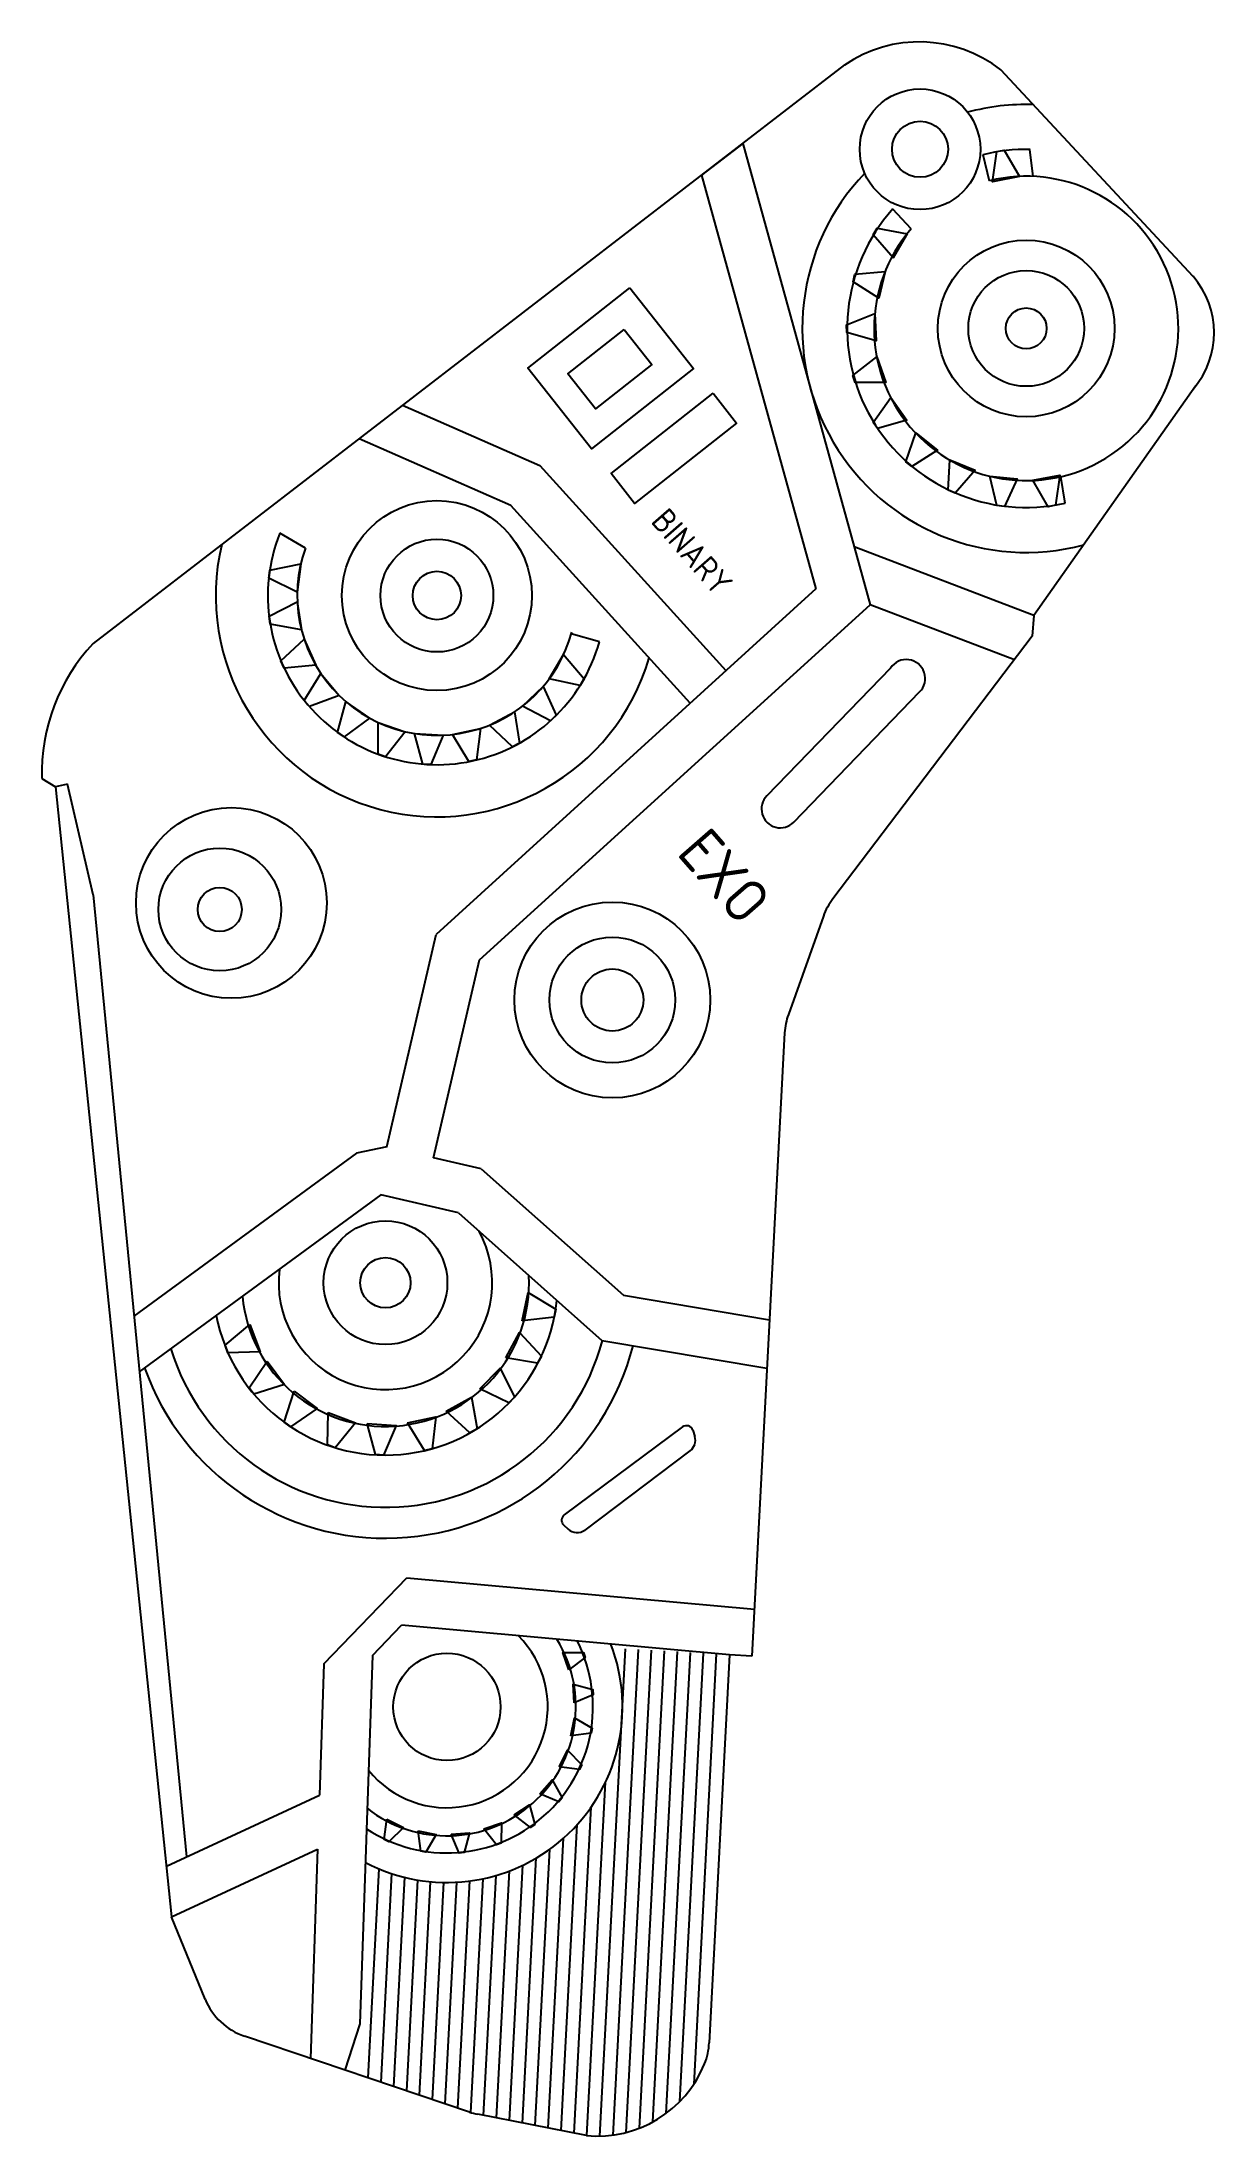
# Model space of a CAD drawing. Header units: inches. Extents: x 126 to 216, y 4 to 165.
import ezdxf

# ---------------------------------------------------------------- set-up
doc = ezdxf.new("R2010")
doc.units = ezdxf.units.IN
doc.header["$MEASUREMENT"] = 0
doc.styles.get("Standard").update_dxf_attribs({"font": 'arial.ttf'})

msp = doc.modelspace()

# ---------------------------------------------------------------- linework, layer by layer
for p, q in [((187.88, 163.08), (130.2, 118.68)), ((214.64, 146.86), (199.88, 162.71)), ((180.07, 157.06), (176.9, 154.63)), ((180.07, 157.06), (188.63, 126.09)), ((198.5, 156.2), (199, 154.2)), ((202.37, 154.53), (202.12, 156.6)), ((176.9, 154.63), (185.68, 122.87)), ((192.99, 150.5), (191.6, 152.02)), ((214.84, 138.44), (202.41, 120.82)), ((153.96, 136.97), (164.48, 132.35)), ((162.27, 129.28), (150.61, 134.39)), ((164.48, 132.35), (178.78, 116.6)), ((204.82, 129.45), (204.5, 131.49)), ((176.04, 114.11), (162.27, 129.28)), ((146.5, 126.01), (144.53, 127.15)), ((202.41, 120.82), (188.63, 126.09)), ((188.63, 126.09), (189.85, 121.66)), ((185.68, 122.87), (156.53, 96.35)), ((159.87, 94.39), (189.85, 121.66)), ((200.92, 117.43), (189.85, 121.66)), ((202.41, 120.82), (202.3, 119.24)), ((169.07, 118.8), (166.91, 119.42)), ((202.3, 119.24), (186.99, 99.09)), ((126.27, 108.33), (127.3, 107.69)), ((127.3, 107.69), (136.22, 20.96)), ((128.24, 107.88), (127.31, 107.67)), ((130.19, 99.4), (128.24, 107.88)), ((130.19, 99.4), (137.36, 25.56)), ((186.26, 97.75), (183.57, 90.21)), ((152.74, 80.05), (156.53, 96.35)), ((156.34, 79.21), (159.87, 94.39)), ((183.28, 88.79), (180.77, 40.97)), ((150.41, 79.57), (133.33, 67.06)), ((152.74, 80.05), (150.41, 79.57)), ((159.99, 78.37), (156.34, 79.21)), ((159.99, 78.37), (170.91, 68.66)), ((152.29, 76.36), (133.74, 62.78)), ((158.24, 74.98), (152.29, 76.36)), ((158.24, 74.98), (152.29, 76.36)), ((158.24, 74.98), (169.24, 65.19)), ((170.91, 68.66), (182.13, 66.78)), ((169.24, 65.19), (181.93, 63.06)), ((175.45, 58.55), (166.37, 51.8)), ((176.23, 58.3), (176.38, 57.82)), ((167.96, 50.64), (176.03, 56.72)), ((166.32, 51.04), (166.66, 50.71)), ((147.92, 40.37), (154.27, 46.96)), ((154.27, 46.96), (180.96, 44.56)), ((151.65, 41.01), (153.88, 43.33)), ((179.06, 41.06), (153.88, 43.33)), ((147.92, 40.37), (147.58, 30.29)), ((151.65, 41.01), (150.67, 12.73)), ((169.11, 4.13), (171.07, 41.52)), ((170.07, 41.56), (170.07, 41.57)), ((170.11, 4.21), (172.07, 41.46)), ((171.12, 4.4), (173.07, 41.41)), ((172.14, 4.73), (174.07, 41.36)), ((173.17, 5.21), (175.07, 41.31)), ((174.2, 5.87), (176.06, 41.25)), ((175.25, 6.79), (177.06, 41.2)), ((176.33, 8.12), (178.06, 41.15)), ((179.06, 41.06), (177.49, 11.28)), ((180.77, 40.97), (179.06, 41.06)), ((168.11, 4.16), (169.53, 31.28)), ((135.82, 24.85), (147.58, 30.29)), ((167.12, 4.35), (168.43, 29.38)), ((166.12, 4.55), (167.36, 28.03)), ((136.22, 20.96), (147.43, 26.14)), ((147.43, 26.14), (146.88, 10.09)), ((164.14, 4.94), (165.26, 26.15)), ((165.13, 4.74), (166.3, 26.98)), ((151.32, 8.59), (152.16, 24.64)), ((152.3, 8.26), (153.14, 24.27)), ((160.18, 5.71), (161.15, 24.13)), ((161.17, 5.52), (162.16, 24.48)), ((162.16, 5.32), (163.19, 24.92)), ((163.15, 5.13), (164.22, 25.47)), ((153.28, 7.93), (154.13, 23.99)), ((154.27, 7.6), (155.12, 23.78)), ((155.25, 7.27), (156.11, 23.65)), ((156.24, 6.93), (157.11, 23.59)), ((157.22, 6.6), (158.11, 23.61)), ((158.2, 6.27), (159.12, 23.71)), ((159.19, 5.94), (160.13, 23.88)), ((138.79, 14.64), (136.22, 20.96)), ((159.1, 5.97), (141.83, 11.79)), ((150.67, 12.73), (149.53, 9.19)), ((168.07, 4.17), (159.73, 5.8))]:
    msp.add_line(p, q)
for points in [[(201.31, 154.52), (199.24, 154.12), (199.57, 156.44), (200.14, 156.55)], [(192.68, 150.11), (191.62, 148.28), (190.09, 150.05), (190.38, 150.55)], [(191.01, 147.24), (190.51, 145.19), (188.54, 146.45), (188.68, 147.02)], [(171.4, 145.99), (176.3, 139.78), (168.47, 133.61), (163.58, 139.82)], [(190.21, 144.01), (190.31, 141.9), (188.07, 142.56), (188.04, 143.15)], [(170.96, 142.79), (173.09, 140.1), (168.77, 136.69), (166.64, 139.39)], [(190.36, 140.69), (191.05, 138.7), (188.71, 138.7), (188.52, 139.25)], [(177.79, 137.89), (179.6, 135.6), (171.77, 129.43), (169.96, 131.72)], [(191.44, 137.55), (192.66, 135.83), (190.41, 135.17), (190.08, 135.65)], [(193.35, 134.84), (195.01, 133.53), (193.04, 132.27), (192.58, 132.63)], [(195.96, 132.78), (197.91, 131.99), (196.38, 130.22), (195.84, 130.44)], [(199.04, 131.53), (201.14, 131.33), (200.16, 129.2), (199.58, 129.26)], [(202.34, 131.21), (204.41, 131.6), (204.08, 129.29), (203.51, 129.18)], [(146.14, 124.8), (145.86, 122.62), (143.68, 123.7), (143.76, 124.3)], [(145.87, 121.89), (146.19, 119.72), (143.8, 120.17), (143.71, 120.77)], [(146.39, 119.02), (147.29, 117.01), (144.86, 116.8), (144.62, 117.35)], [(165.2, 115.96), (166.32, 117.84), (167.89, 115.98), (167.58, 115.46)], [(147.67, 116.39), (149.08, 114.7), (146.8, 113.84), (146.41, 114.31)], [(149.61, 114.21), (151.42, 112.96), (149.46, 111.52), (148.96, 111.86)], [(163.15, 113.87), (164.74, 115.38), (165.75, 113.17), (165.31, 112.75)], [(152.07, 112.63), (154.15, 111.91), (152.65, 109.99), (152.07, 110.19)], [(160.62, 112.42), (162.56, 113.44), (162.93, 111.04), (162.4, 110.75)], [(154.87, 111.77), (157.06, 111.64), (156.13, 109.39), (155.52, 109.42)], [(157.79, 111.7), (159.93, 112.16), (159.64, 109.75), (159.05, 109.62)], [(163.13, 66.69), (163.59, 68.87), (165.71, 67.59), (165.59, 66.99)], [(142.23, 66.41), (143.02, 64.32), (140.54, 64.25), (140.33, 64.83)], [(161.88, 63.85), (162.94, 65.81), (164.61, 63.99), (164.32, 63.45)], [(143.56, 63.61), (144.9, 61.82), (142.54, 61.06), (142.17, 61.55)], [(159.88, 61.48), (161.45, 63.06), (162.54, 60.84), (162.11, 60.41)], [(145.62, 61.29), (147.41, 59.96), (145.36, 58.56), (144.87, 58.93)], [(148.25, 59.65), (150.34, 58.88), (148.77, 56.96), (148.19, 57.17)], [(157.29, 59.77), (159.25, 60.85), (159.67, 58.41), (159.13, 58.11)], [(151.23, 58.82), (153.46, 58.66), (152.49, 56.39), (151.88, 56.43)], [(154.33, 58.86), (156.51, 59.34), (156.23, 56.88), (155.63, 56.75)], [(166.71, 39.91), (166.26, 41.25), (167.84, 41.24), (167.96, 40.87)], [(167.13, 37.39), (167.04, 38.81), (168.56, 38.39), (168.58, 38)], [(166.88, 34.85), (167.16, 36.24), (168.52, 35.44), (168.44, 35.06)], [(165.98, 32.47), (166.61, 33.74), (167.71, 32.61), (167.54, 32.26)], [(164.49, 30.39), (165.43, 31.46), (166.21, 30.09), (165.95, 29.79)], [(162.52, 28.77), (163.7, 29.56), (164.1, 28.03), (163.77, 27.82)], [(152.75, 28.45), (154.02, 27.82), (152.9, 26.72), (152.55, 26.89)], [(155.14, 27.56), (156.53, 27.27), (155.73, 25.92), (155.35, 26)], [(157.68, 27.31), (159.1, 27.39), (158.68, 25.88), (158.29, 25.85)], [(160.2, 27.72), (161.54, 28.17), (161.53, 26.6), (161.16, 26.47)]]:
    msp.add_lwpolyline(points, close=True)
msp.add_lwpolyline([(193.65, 114.96, 1.109653), (191.42, 116.8), (181.93, 106.99, 1.011116), (183.99, 104.98)], format="xyb", close=True)
for centre, radius in [((193.68, 156.61), 4.63), ((193.68, 156.61), 2.15), ((201.83, 142.86), 6.78), ((201.83, 142.86), 4.44), ((201.83, 142.86), 1.57), ((156.59, 122.36), 7.29), ((156.59, 122.36), 4.33), ((156.59, 122.36), 1.86), ((140.81, 98.77), 7.32), ((139.92, 98.27), 4.71), ((139.92, 98.27), 1.69), ((170.06, 91.32), 7.52), ((170.06, 91.32), 4.83), ((170.06, 91.32), 2.38), ((152.64, 69.62), 4.75), ((152.64, 69.62), 1.93), ((157.36, 37.07), 4.12)]:
    msp.add_circle(centre, radius)
for centre, radius, start, end in [((193.63, 154.66), 10.19, 52.187, 124.3553), ((201.83, 142.86), 17.19, 88.1968, 105.1723), ((201.83, 142.86), 13.74, 88.7643, 104.0087), ((201.83, 142.86), 17.19, 136.1453, 284.8818), ((201.83, 142.86), 11.68, 139.164, 104.0087), ((201.83, 142.86), 13.74, 138.1446, 282.608), ((209.66, 142.53), 6.6, 319.2805, 41.0433), ((156.59, 122.36), 12.98, 158.3305, 344.0997), ((156.59, 122.36), 16.98, 166.6524, 343.6841), ((156.59, 122.36), 10.73, 160.1179, 344.7866), ((140.73, 108.76), 14.47, 136.7375, 181.739), ((190.97, 96.07), 5, 142.765, 160.3599), ((188.28, 88.53), 5, 160.3599, 176.9911), ((152.64, 69.62), 8.2, 172.6858, 28.8105), ((152.64, 69.62), 11.03, 185.4278, 2.8127), ((152.64, 69.62), 13.23, 190.9483, 354.0907), ((152.64, 69.62), 19.61, 199.4775, 345.7412), ((152.64, 69.62), 17.24, 197.1005, 345.0917), ((175.75, 58.15), 0.5, 17.5218, 126.6088), ((175.43, 57.52), 1, 306.9887, 17.5218), ((166.66, 51.4), 0.5, 126.6088, 226.4259), ((167.35, 51.44), 1, 226.4259, 306.9887), ((157.36, 37.07), 13.48, 242.3177, 20.8986), ((157.36, 37.07), 11.21, 236.5978, 26.7126), ((157.36, 37.07), 9.9, 231.8137, 31.5849), ((157.36, 37.07), 7.74, 218.9923, 44.7144), ((143.42, 16.53), 5, 202.2018, 251.3594), ((172.5, 11.54), 5, 337.9874, 356.9911), ((168.92, 12.99), 8.86, 264.5276, 337.9874), ((160.69, 10.71), 5, 251.3594, 258.9139)]:
    msp.add_arc(centre, radius, start, end)

# ---------------------------------------------------------------- texts
at = {"attachment_point": 1, "rotation": 311.1266}
for s, insert, char_height in [('{\\fGENISO|b0|i0|c0|p2;BINARY}', (174.33, 129.23), 1.8468), ('{\\fGENISO|b0|i0|c0|p2;EXO}', (177.46, 104.78), 3.3959)]:
    msp.add_mtext_dynamic_manual_height_columns(s, width=17.3759, gutter_width=1, heights=[0], dxfattribs=dict(at, insert=insert, char_height=char_height))

doc.saveas('drawing.dxf')
